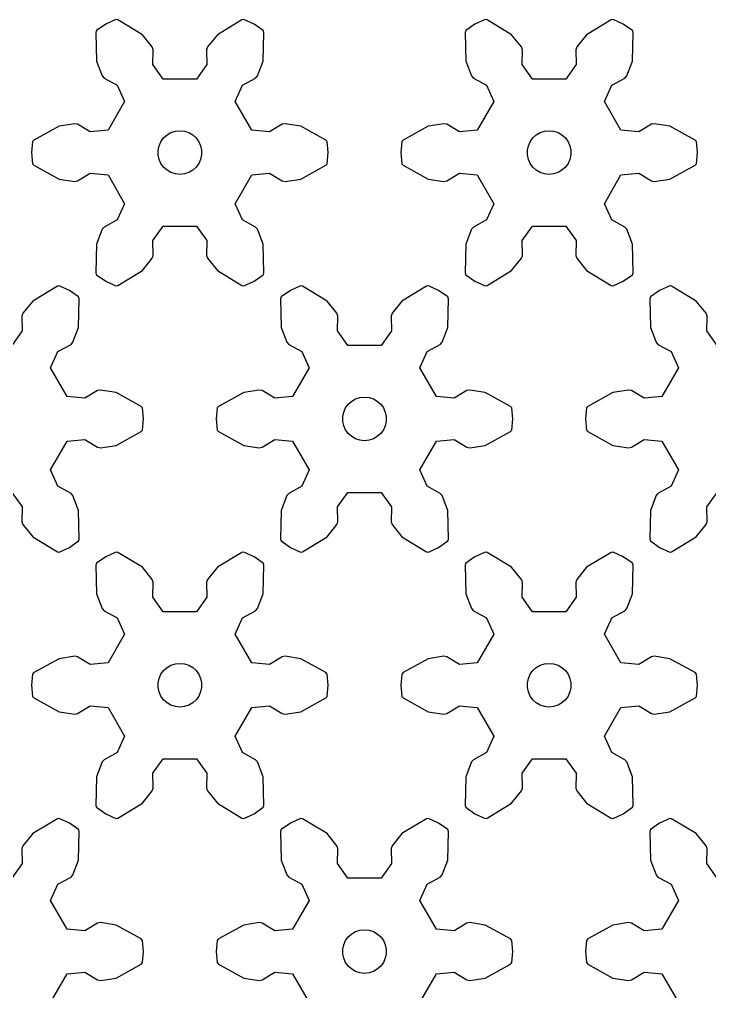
# Model space of a CAD drawing. Extents: x 0 to 198, y 0 to 238.
# Drawn here: x 49.9 to 97.3, y 171 to 237.8 of the extents above; entities that cross this region are included whole.
import ezdxf

# ---------------------------------------------------------------- set-up
doc = ezdxf.new("R2010")
doc.units = 0

msp = doc.modelspace()

# ---------------------------------------------------------------- linework, layer by layer
for p, q in [((56.529, 237.753), (55.837, 237.429)), ((56.663, 237.726), (56.529, 237.753)), ((58.354, 236.705), (56.663, 237.726)), ((65.196, 237.726), (63.505, 236.705)), ((65.33, 237.753), (65.196, 237.726)), ((66.023, 237.429), (65.33, 237.753)), ((81.901, 237.753), (81.208, 237.429)), ((82.035, 237.726), (81.901, 237.753)), ((83.726, 236.705), (82.035, 237.726)), ((90.568, 237.726), (88.877, 236.705)), ((90.702, 237.753), (90.568, 237.726)), ((91.394, 237.429), (90.702, 237.753)), ((55.21, 236.991), (55.166, 236.862)), ((55.837, 237.429), (55.21, 236.991)), ((66.649, 236.991), (66.023, 237.429)), ((66.693, 236.862), (66.649, 236.991)), ((80.582, 236.991), (80.538, 236.862)), ((81.208, 237.429), (80.582, 236.991)), ((92.021, 236.991), (91.394, 237.429)), ((92.065, 236.862), (92.021, 236.991)), ((55.166, 236.862), (55.205, 234.887)), ((59.035, 235.861), (58.354, 236.705)), ((63.505, 236.705), (62.824, 235.861)), ((66.654, 234.887), (66.693, 236.862)), ((80.538, 236.862), (80.577, 234.887)), ((84.407, 235.861), (83.726, 236.705)), ((88.877, 236.705), (88.196, 235.861)), ((92.026, 234.887), (92.065, 236.862)), ((59.099, 235.675), (59.035, 235.861)), ((59.079, 234.649), (59.099, 235.675)), ((62.824, 235.861), (62.76, 235.675)), ((62.76, 235.675), (62.781, 234.649)), ((84.471, 235.675), (84.407, 235.861)), ((84.45, 234.649), (84.471, 235.675)), ((88.196, 235.861), (88.132, 235.675)), ((88.132, 235.675), (88.152, 234.649)), ((55.205, 234.887), (55.596, 233.875)), ((59.791, 233.651), (59.079, 234.649)), ((62.781, 234.649), (62.068, 233.651)), ((66.263, 233.875), (66.654, 234.887)), ((80.577, 234.887), (80.968, 233.875)), ((85.163, 233.651), (84.45, 234.649)), ((88.152, 234.649), (87.44, 233.651)), ((91.635, 233.875), (92.026, 234.887)), ((55.596, 233.875), (55.725, 233.727)), ((55.725, 233.727), (56.624, 233.231)), ((62.068, 233.651), (59.791, 233.651)), ((65.235, 233.231), (66.135, 233.727)), ((66.135, 233.727), (66.263, 233.875)), ((80.968, 233.875), (81.096, 233.727)), ((81.096, 233.727), (81.996, 233.231)), ((87.44, 233.651), (85.163, 233.651)), ((90.607, 233.231), (91.506, 233.727)), ((91.506, 233.727), (91.635, 233.875)), ((56.624, 233.231), (57.132, 232.116)), ((64.728, 232.116), (65.235, 233.231)), ((81.996, 233.231), (82.503, 232.116)), ((90.099, 232.116), (90.607, 233.231)), ((57.132, 232.116), (55.993, 230.144)), ((65.866, 230.144), (64.728, 232.116)), ((82.503, 232.116), (81.365, 230.144)), ((91.238, 230.144), (90.099, 232.116)), ((52.629, 230.426), (50.9, 229.472)), ((53.702, 230.594), (52.629, 230.426)), ((53.894, 230.556), (53.702, 230.594)), ((54.773, 230.025), (53.894, 230.556)), ((67.965, 230.556), (67.086, 230.025)), ((68.157, 230.594), (67.965, 230.556)), ((69.23, 230.426), (68.157, 230.594)), ((70.959, 229.472), (69.23, 230.426)), ((78.001, 230.426), (76.272, 229.472)), ((79.074, 230.594), (78.001, 230.426)), ((79.266, 230.556), (79.074, 230.594)), ((80.145, 230.025), (79.266, 230.556)), ((93.337, 230.556), (92.458, 230.025)), ((93.529, 230.594), (93.337, 230.556)), ((94.602, 230.426), (93.529, 230.594)), ((96.331, 229.472), (94.602, 230.426)), ((55.993, 230.144), (54.773, 230.025)), ((59.815, 229.612), (60.048, 229.822)), ((60.048, 229.822), (60.319, 229.979)), ((60.319, 229.979), (60.618, 230.075)), ((60.618, 230.075), (60.93, 230.108)), ((60.93, 230.108), (61.241, 230.075)), ((61.241, 230.075), (61.54, 229.979)), ((61.54, 229.979), (61.811, 229.822)), ((61.811, 229.822), (62.044, 229.612)), ((67.086, 230.025), (65.866, 230.144)), ((81.365, 230.144), (80.145, 230.025)), ((85.187, 229.612), (85.42, 229.822)), ((85.42, 229.822), (85.691, 229.979)), ((85.691, 229.979), (85.99, 230.075)), ((85.99, 230.075), (86.301, 230.108)), ((86.301, 230.108), (86.613, 230.075)), ((86.613, 230.075), (86.912, 229.979)), ((86.912, 229.979), (87.183, 229.822)), ((87.183, 229.822), (87.416, 229.612)), ((92.458, 230.025), (91.238, 230.144)), ((50.81, 229.37), (50.744, 228.608)), ((50.9, 229.472), (50.81, 229.37)), ((59.438, 228.765), (59.503, 229.072)), ((59.503, 229.072), (59.631, 229.358)), ((59.631, 229.358), (59.815, 229.612)), ((62.044, 229.612), (62.229, 229.358)), ((62.229, 229.358), (62.356, 229.072)), ((62.356, 229.072), (62.421, 228.765)), ((71.049, 229.37), (70.959, 229.472)), ((71.115, 228.608), (71.049, 229.37)), ((76.182, 229.37), (76.115, 228.608)), ((76.272, 229.472), (76.182, 229.37)), ((84.81, 228.765), (84.875, 229.072)), ((84.875, 229.072), (85.002, 229.358)), ((85.002, 229.358), (85.187, 229.612)), ((87.416, 229.612), (87.6, 229.358)), ((87.6, 229.358), (87.728, 229.072)), ((87.728, 229.072), (87.793, 228.765)), ((96.421, 229.37), (96.331, 229.472)), ((96.487, 228.608), (96.421, 229.37)), ((50.744, 228.608), (50.81, 227.847)), ((59.438, 228.451), (59.438, 228.765)), ((59.503, 228.145), (59.438, 228.451)), ((62.421, 228.451), (62.356, 228.145)), ((62.421, 228.765), (62.421, 228.451)), ((71.049, 227.847), (71.115, 228.608)), ((76.115, 228.608), (76.182, 227.847)), ((84.81, 228.451), (84.81, 228.765)), ((84.875, 228.145), (84.81, 228.451)), ((87.793, 228.451), (87.728, 228.145)), ((87.793, 228.765), (87.793, 228.451)), ((96.421, 227.847), (96.487, 228.608)), ((50.81, 227.847), (50.9, 227.744)), ((50.9, 227.744), (52.629, 226.79)), ((59.631, 227.858), (59.503, 228.145)), ((59.815, 227.605), (59.631, 227.858)), ((62.229, 227.858), (62.044, 227.605)), ((62.356, 228.145), (62.229, 227.858)), ((69.23, 226.79), (70.959, 227.744)), ((70.959, 227.744), (71.049, 227.847)), ((76.182, 227.847), (76.272, 227.744)), ((76.272, 227.744), (78.001, 226.79)), ((85.002, 227.858), (84.875, 228.145)), ((85.187, 227.605), (85.002, 227.858)), ((87.6, 227.858), (87.416, 227.605)), ((87.728, 228.145), (87.6, 227.858)), ((94.602, 226.79), (96.331, 227.744)), ((96.331, 227.744), (96.421, 227.847)), ((53.894, 226.66), (54.773, 227.191)), ((54.773, 227.191), (55.993, 227.073)), ((55.993, 227.073), (57.132, 225.101)), ((60.048, 227.395), (59.815, 227.605)), ((60.319, 227.238), (60.048, 227.395)), ((60.618, 227.141), (60.319, 227.238)), ((60.93, 227.108), (60.618, 227.141)), ((61.241, 227.141), (60.93, 227.108)), ((61.54, 227.238), (61.241, 227.141)), ((61.811, 227.395), (61.54, 227.238)), ((62.044, 227.605), (61.811, 227.395)), ((64.728, 225.101), (65.866, 227.073)), ((65.866, 227.073), (67.086, 227.191)), ((67.086, 227.191), (67.965, 226.66)), ((79.266, 226.66), (80.145, 227.191)), ((80.145, 227.191), (81.365, 227.073)), ((81.365, 227.073), (82.503, 225.101)), ((85.42, 227.395), (85.187, 227.605)), ((85.691, 227.238), (85.42, 227.395)), ((85.99, 227.141), (85.691, 227.238)), ((86.301, 227.108), (85.99, 227.141)), ((86.613, 227.141), (86.301, 227.108)), ((86.912, 227.238), (86.613, 227.141)), ((87.183, 227.395), (86.912, 227.238)), ((87.416, 227.605), (87.183, 227.395)), ((90.099, 225.101), (91.238, 227.073)), ((91.238, 227.073), (92.458, 227.191)), ((92.458, 227.191), (93.337, 226.66)), ((52.629, 226.79), (53.702, 226.622)), ((53.702, 226.622), (53.894, 226.66)), ((67.965, 226.66), (68.157, 226.622)), ((68.157, 226.622), (69.23, 226.79)), ((78.001, 226.79), (79.074, 226.622)), ((79.074, 226.622), (79.266, 226.66)), ((93.337, 226.66), (93.529, 226.622)), ((93.529, 226.622), (94.602, 226.79)), ((57.132, 225.101), (56.624, 223.985)), ((65.235, 223.985), (64.728, 225.101)), ((82.503, 225.101), (81.996, 223.985)), ((90.607, 223.985), (90.099, 225.101)), ((56.624, 223.985), (55.725, 223.489)), ((66.135, 223.489), (65.235, 223.985)), ((81.996, 223.985), (81.096, 223.489)), ((91.506, 223.489), (90.607, 223.985)), ((55.596, 223.342), (55.205, 222.329)), ((55.725, 223.489), (55.596, 223.342)), ((59.079, 222.568), (59.791, 223.565)), ((59.791, 223.565), (62.068, 223.565)), ((62.068, 223.565), (62.781, 222.568)), ((66.263, 223.342), (66.135, 223.489)), ((66.654, 222.329), (66.263, 223.342)), ((80.968, 223.342), (80.577, 222.329)), ((81.096, 223.489), (80.968, 223.342)), ((84.45, 222.568), (85.163, 223.565)), ((85.163, 223.565), (87.44, 223.565)), ((87.44, 223.565), (88.152, 222.568)), ((91.635, 223.342), (91.506, 223.489)), ((92.026, 222.329), (91.635, 223.342)), ((55.205, 222.329), (55.166, 220.354)), ((59.099, 221.541), (59.079, 222.568)), ((62.781, 222.568), (62.76, 221.541)), ((66.693, 220.354), (66.654, 222.329)), ((80.577, 222.329), (80.538, 220.354)), ((84.471, 221.541), (84.45, 222.568)), ((88.152, 222.568), (88.132, 221.541)), ((92.065, 220.354), (92.026, 222.329)), ((58.354, 220.511), (59.035, 221.356)), ((59.035, 221.356), (59.099, 221.541)), ((62.76, 221.541), (62.824, 221.356)), ((62.824, 221.356), (63.505, 220.511)), ((83.726, 220.511), (84.407, 221.356)), ((84.407, 221.356), (84.471, 221.541)), ((88.132, 221.541), (88.196, 221.356)), ((88.196, 221.356), (88.877, 220.511)), ((55.166, 220.354), (55.21, 220.225)), ((56.663, 219.49), (58.354, 220.511)), ((63.505, 220.511), (65.196, 219.49)), ((66.649, 220.225), (66.693, 220.354)), ((80.538, 220.354), (80.582, 220.225)), ((82.035, 219.49), (83.726, 220.511)), ((88.877, 220.511), (90.568, 219.49)), ((92.021, 220.225), (92.065, 220.354)), ((55.21, 220.225), (55.837, 219.787)), ((55.837, 219.787), (56.529, 219.464)), ((65.33, 219.464), (66.023, 219.787)), ((66.023, 219.787), (66.649, 220.225)), ((80.582, 220.225), (81.208, 219.787)), ((81.208, 219.787), (81.901, 219.464)), ((90.702, 219.464), (91.394, 219.787)), ((91.394, 219.787), (92.021, 220.225)), ((52.51, 219.438), (50.819, 218.417)), ((52.644, 219.464), (52.51, 219.438)), ((53.337, 219.141), (52.644, 219.464)), ((53.963, 218.702), (53.337, 219.141)), ((56.529, 219.464), (56.663, 219.49)), ((65.196, 219.49), (65.33, 219.464)), ((68.523, 219.141), (67.896, 218.702)), ((69.215, 219.464), (68.523, 219.141)), ((69.349, 219.438), (69.215, 219.464)), ((71.04, 218.417), (69.349, 219.438)), ((77.882, 219.438), (76.191, 218.417)), ((78.016, 219.464), (77.882, 219.438)), ((78.708, 219.141), (78.016, 219.464)), ((79.335, 218.702), (78.708, 219.141)), ((81.901, 219.464), (82.035, 219.49)), ((90.568, 219.49), (90.702, 219.464)), ((93.894, 219.141), (93.268, 218.702)), ((94.587, 219.464), (93.894, 219.141)), ((94.721, 219.438), (94.587, 219.464)), ((96.412, 218.417), (94.721, 219.438)), ((50.819, 218.417), (50.138, 217.572)), ((54.007, 218.574), (53.963, 218.702)), ((53.968, 216.599), (54.007, 218.574)), ((67.896, 218.702), (67.852, 218.574)), ((67.852, 218.574), (67.891, 216.599)), ((71.721, 217.572), (71.04, 218.417)), ((76.191, 218.417), (75.51, 217.572)), ((79.379, 218.574), (79.335, 218.702)), ((79.34, 216.599), (79.379, 218.574)), ((93.268, 218.702), (93.224, 218.574)), ((93.224, 218.574), (93.263, 216.599)), ((97.093, 217.572), (96.412, 218.417)), ((50.138, 217.572), (50.075, 217.387)), ((50.075, 217.387), (50.095, 216.36)), ((71.785, 217.387), (71.721, 217.572)), ((71.765, 216.36), (71.785, 217.387)), ((75.51, 217.572), (75.446, 217.387)), ((75.446, 217.387), (75.466, 216.36)), ((97.156, 217.387), (97.093, 217.572)), ((97.136, 216.36), (97.156, 217.387)), ((50.095, 216.36), (49.382, 215.363)), ((53.577, 215.586), (53.968, 216.599)), ((67.891, 216.599), (68.282, 215.586)), ((72.477, 215.363), (71.765, 216.36)), ((75.466, 216.36), (74.754, 215.363)), ((78.949, 215.586), (79.34, 216.599)), ((93.263, 216.599), (93.654, 215.586)), ((97.849, 215.363), (97.136, 216.36)), ((52.549, 214.943), (53.449, 215.439)), ((53.449, 215.439), (53.577, 215.586)), ((68.282, 215.586), (68.411, 215.439)), ((68.411, 215.439), (69.31, 214.943)), ((74.754, 215.363), (72.477, 215.363)), ((77.921, 214.943), (78.82, 215.439)), ((78.82, 215.439), (78.949, 215.586)), ((93.654, 215.586), (93.782, 215.439)), ((93.782, 215.439), (94.682, 214.943)), ((52.042, 213.827), (52.549, 214.943)), ((69.31, 214.943), (69.817, 213.827)), ((77.414, 213.827), (77.921, 214.943)), ((94.682, 214.943), (95.189, 213.827)), ((53.18, 211.855), (52.042, 213.827)), ((69.817, 213.827), (68.679, 211.855)), ((78.552, 211.855), (77.414, 213.827)), ((95.189, 213.827), (94.051, 211.855)), ((55.471, 212.305), (55.28, 212.268)), ((56.544, 212.138), (55.471, 212.305)), ((66.388, 212.305), (65.315, 212.138)), ((66.58, 212.268), (66.388, 212.305)), ((80.843, 212.305), (80.651, 212.268)), ((81.916, 212.138), (80.843, 212.305)), ((91.76, 212.305), (90.687, 212.138)), ((91.951, 212.268), (91.76, 212.305)), ((54.4, 211.737), (53.18, 211.855)), ((55.28, 212.268), (54.4, 211.737)), ((58.273, 211.184), (56.544, 212.138)), ((65.315, 212.138), (63.586, 211.184)), ((67.459, 211.737), (66.58, 212.268)), ((68.679, 211.855), (67.459, 211.737)), ((72.734, 211.533), (73.005, 211.69)), ((73.005, 211.69), (73.304, 211.787)), ((73.304, 211.787), (73.615, 211.82)), ((73.615, 211.82), (73.927, 211.787)), ((73.927, 211.787), (74.226, 211.69)), ((74.226, 211.69), (74.497, 211.533)), ((79.772, 211.737), (78.552, 211.855)), ((80.651, 212.268), (79.772, 211.737)), ((83.645, 211.184), (81.916, 212.138)), ((90.687, 212.138), (88.958, 211.184)), ((92.831, 211.737), (91.951, 212.268)), ((94.051, 211.855), (92.831, 211.737)), ((58.363, 211.081), (58.273, 211.184)), ((58.43, 210.32), (58.363, 211.081)), ((63.496, 211.081), (63.43, 210.32)), ((63.586, 211.184), (63.496, 211.081)), ((72.189, 210.783), (72.316, 211.07)), ((72.316, 211.07), (72.501, 211.323)), ((72.501, 211.323), (72.734, 211.533)), ((74.497, 211.533), (74.73, 211.323)), ((74.73, 211.323), (74.915, 211.07)), ((74.915, 211.07), (75.042, 210.783)), ((83.735, 211.081), (83.645, 211.184)), ((83.801, 210.32), (83.735, 211.081)), ((88.868, 211.081), (88.801, 210.32)), ((88.958, 211.184), (88.868, 211.081)), ((58.363, 209.558), (58.43, 210.32)), ((63.43, 210.32), (63.496, 209.558)), ((72.124, 210.476), (72.189, 210.783)), ((72.124, 210.163), (72.124, 210.476)), ((75.042, 210.783), (75.107, 210.476)), ((75.107, 210.476), (75.107, 210.163)), ((83.735, 209.558), (83.801, 210.32)), ((88.801, 210.32), (88.868, 209.558)), ((72.189, 209.856), (72.124, 210.163)), ((72.316, 209.57), (72.189, 209.856)), ((75.042, 209.856), (74.915, 209.57)), ((75.107, 210.163), (75.042, 209.856)), ((56.544, 208.501), (58.273, 209.455)), ((58.273, 209.455), (58.363, 209.558)), ((63.496, 209.558), (63.586, 209.455)), ((63.586, 209.455), (65.315, 208.501)), ((72.501, 209.316), (72.316, 209.57)), ((72.734, 209.106), (72.501, 209.316)), ((73.005, 208.949), (72.734, 209.106)), ((73.304, 208.852), (73.005, 208.949)), ((74.226, 208.949), (73.927, 208.852)), ((74.497, 209.106), (74.226, 208.949)), ((74.73, 209.316), (74.497, 209.106)), ((74.915, 209.57), (74.73, 209.316)), ((81.916, 208.501), (83.645, 209.455)), ((83.645, 209.455), (83.735, 209.558)), ((88.868, 209.558), (88.958, 209.455)), ((88.958, 209.455), (90.687, 208.501)), ((52.042, 206.812), (53.18, 208.784)), ((53.18, 208.784), (54.4, 208.902)), ((54.4, 208.902), (55.28, 208.372)), ((55.28, 208.372), (55.471, 208.334)), ((55.471, 208.334), (56.544, 208.501)), ((65.315, 208.501), (66.388, 208.334)), ((66.388, 208.334), (66.58, 208.372)), ((66.58, 208.372), (67.459, 208.902)), ((67.459, 208.902), (68.679, 208.784)), ((68.679, 208.784), (69.817, 206.812)), ((73.615, 208.82), (73.304, 208.852)), ((73.927, 208.852), (73.615, 208.82)), ((77.414, 206.812), (78.552, 208.784)), ((78.552, 208.784), (79.772, 208.902)), ((79.772, 208.902), (80.651, 208.372)), ((80.651, 208.372), (80.843, 208.334)), ((80.843, 208.334), (81.916, 208.501)), ((90.687, 208.501), (91.76, 208.334)), ((91.76, 208.334), (91.951, 208.372)), ((91.951, 208.372), (92.831, 208.902)), ((92.831, 208.902), (94.051, 208.784)), ((94.051, 208.784), (95.189, 206.812)), ((52.549, 205.696), (52.042, 206.812)), ((69.817, 206.812), (69.31, 205.696)), ((77.921, 205.696), (77.414, 206.812)), ((95.189, 206.812), (94.682, 205.696)), ((53.449, 205.2), (52.549, 205.696)), ((69.31, 205.696), (68.411, 205.2)), ((78.82, 205.2), (77.921, 205.696)), ((94.682, 205.696), (93.782, 205.2)), ((49.382, 205.277), (50.095, 204.279)), ((53.577, 205.053), (53.449, 205.2)), ((53.968, 204.04), (53.577, 205.053)), ((68.282, 205.053), (67.891, 204.04)), ((68.411, 205.2), (68.282, 205.053)), ((71.765, 204.279), (72.477, 205.277)), ((72.477, 205.277), (74.754, 205.277)), ((74.754, 205.277), (75.466, 204.279)), ((78.949, 205.053), (78.82, 205.2)), ((79.34, 204.04), (78.949, 205.053)), ((93.654, 205.053), (93.263, 204.04)), ((93.782, 205.2), (93.654, 205.053)), ((97.136, 204.279), (97.849, 205.277)), ((50.095, 204.279), (50.075, 203.252)), ((71.785, 203.252), (71.765, 204.279)), ((75.466, 204.279), (75.446, 203.252)), ((97.156, 203.252), (97.136, 204.279)), ((54.007, 202.066), (53.968, 204.04)), ((67.891, 204.04), (67.852, 202.066)), ((79.379, 202.066), (79.34, 204.04)), ((93.263, 204.04), (93.224, 202.066)), ((50.075, 203.252), (50.138, 203.067)), ((50.138, 203.067), (50.819, 202.222)), ((71.04, 202.222), (71.721, 203.067)), ((71.721, 203.067), (71.785, 203.252)), ((75.446, 203.252), (75.51, 203.067)), ((75.51, 203.067), (76.191, 202.222)), ((96.412, 202.222), (97.093, 203.067)), ((97.093, 203.067), (97.156, 203.252)), ((50.819, 202.222), (52.51, 201.201)), ((53.337, 201.498), (53.963, 201.937)), ((53.963, 201.937), (54.007, 202.066)), ((67.852, 202.066), (67.896, 201.937)), ((67.896, 201.937), (68.523, 201.498)), ((69.349, 201.201), (71.04, 202.222)), ((76.191, 202.222), (77.882, 201.201)), ((78.708, 201.498), (79.335, 201.937)), ((79.335, 201.937), (79.379, 202.066)), ((93.224, 202.066), (93.268, 201.937)), ((93.268, 201.937), (93.894, 201.498)), ((94.721, 201.201), (96.412, 202.222)), ((52.51, 201.201), (52.644, 201.175)), ((52.644, 201.175), (53.337, 201.498)), ((56.529, 201.175), (55.837, 200.852)), ((56.663, 201.149), (56.529, 201.175)), ((58.354, 200.128), (56.663, 201.149)), ((65.196, 201.149), (63.505, 200.128)), ((65.33, 201.175), (65.196, 201.149)), ((66.023, 200.852), (65.33, 201.175)), ((68.523, 201.498), (69.215, 201.175)), ((69.215, 201.175), (69.349, 201.201)), ((77.882, 201.201), (78.016, 201.175)), ((78.016, 201.175), (78.708, 201.498)), ((81.901, 201.175), (81.208, 200.852)), ((82.035, 201.149), (81.901, 201.175)), ((83.726, 200.128), (82.035, 201.149)), ((90.568, 201.149), (88.877, 200.128)), ((90.702, 201.175), (90.568, 201.149)), ((91.394, 200.852), (90.702, 201.175)), ((93.894, 201.498), (94.587, 201.175)), ((94.587, 201.175), (94.721, 201.201)), ((55.21, 200.414), (55.166, 200.285)), ((55.166, 200.285), (55.205, 198.31)), ((55.837, 200.852), (55.21, 200.414)), ((66.649, 200.414), (66.023, 200.852)), ((66.693, 200.285), (66.649, 200.414)), ((66.654, 198.31), (66.693, 200.285)), ((80.582, 200.414), (80.538, 200.285)), ((80.538, 200.285), (80.577, 198.31)), ((81.208, 200.852), (80.582, 200.414)), ((92.021, 200.414), (91.394, 200.852)), ((92.065, 200.285), (92.021, 200.414)), ((92.026, 198.31), (92.065, 200.285)), ((59.035, 199.283), (58.354, 200.128)), ((63.505, 200.128), (62.824, 199.283)), ((84.407, 199.283), (83.726, 200.128)), ((88.877, 200.128), (88.196, 199.283)), ((59.099, 199.098), (59.035, 199.283)), ((59.079, 198.071), (59.099, 199.098)), ((62.824, 199.283), (62.76, 199.098)), ((62.76, 199.098), (62.781, 198.071)), ((84.471, 199.098), (84.407, 199.283)), ((84.45, 198.071), (84.471, 199.098)), ((88.196, 199.283), (88.132, 199.098)), ((88.132, 199.098), (88.152, 198.071)), ((55.205, 198.31), (55.596, 197.298)), ((66.263, 197.298), (66.654, 198.31)), ((80.577, 198.31), (80.968, 197.298)), ((91.635, 197.298), (92.026, 198.31)), ((59.791, 197.074), (59.079, 198.071)), ((62.781, 198.071), (62.068, 197.074)), ((85.163, 197.074), (84.45, 198.071)), ((88.152, 198.071), (87.44, 197.074)), ((55.596, 197.298), (55.725, 197.15)), ((55.725, 197.15), (56.624, 196.654)), ((62.068, 197.074), (59.791, 197.074)), ((65.235, 196.654), (66.135, 197.15)), ((66.135, 197.15), (66.263, 197.298)), ((80.968, 197.298), (81.096, 197.15)), ((81.096, 197.15), (81.996, 196.654)), ((87.44, 197.074), (85.163, 197.074)), ((90.607, 196.654), (91.506, 197.15)), ((91.506, 197.15), (91.635, 197.298)), ((56.624, 196.654), (57.132, 195.538)), ((64.728, 195.538), (65.235, 196.654)), ((81.996, 196.654), (82.503, 195.538)), ((90.099, 195.538), (90.607, 196.654)), ((57.132, 195.538), (55.993, 193.566)), ((65.866, 193.566), (64.728, 195.538)), ((82.503, 195.538), (81.365, 193.566)), ((91.238, 193.566), (90.099, 195.538)), ((52.629, 193.849), (50.9, 192.895)), ((53.702, 194.017), (52.629, 193.849)), ((53.894, 193.979), (53.702, 194.017)), ((54.773, 193.448), (53.894, 193.979)), ((67.965, 193.979), (67.086, 193.448)), ((68.157, 194.017), (67.965, 193.979)), ((69.23, 193.849), (68.157, 194.017)), ((70.959, 192.895), (69.23, 193.849)), ((78.001, 193.849), (76.272, 192.895)), ((79.074, 194.017), (78.001, 193.849)), ((79.266, 193.979), (79.074, 194.017)), ((80.145, 193.448), (79.266, 193.979)), ((93.337, 193.979), (92.458, 193.448)), ((93.529, 194.017), (93.337, 193.979)), ((94.602, 193.849), (93.529, 194.017)), ((96.331, 192.895), (94.602, 193.849)), ((55.993, 193.566), (54.773, 193.448)), ((59.631, 192.781), (59.815, 193.035)), ((59.815, 193.035), (60.048, 193.244)), ((60.048, 193.244), (60.319, 193.401)), ((60.319, 193.401), (60.618, 193.498)), ((60.618, 193.498), (60.93, 193.531)), ((60.93, 193.531), (61.241, 193.498)), ((61.241, 193.498), (61.54, 193.401)), ((61.54, 193.401), (61.811, 193.244)), ((61.811, 193.244), (62.044, 193.035)), ((62.044, 193.035), (62.229, 192.781)), ((67.086, 193.448), (65.866, 193.566)), ((81.365, 193.566), (80.145, 193.448)), ((85.002, 192.781), (85.187, 193.035)), ((85.187, 193.035), (85.42, 193.244)), ((85.42, 193.244), (85.691, 193.401)), ((85.691, 193.401), (85.99, 193.498)), ((85.99, 193.498), (86.301, 193.531)), ((86.301, 193.531), (86.613, 193.498)), ((86.613, 193.498), (86.912, 193.401)), ((86.912, 193.401), (87.183, 193.244)), ((87.183, 193.244), (87.416, 193.035)), ((87.416, 193.035), (87.6, 192.781)), ((92.458, 193.448), (91.238, 193.566)), ((50.81, 192.792), (50.744, 192.031)), ((50.9, 192.895), (50.81, 192.792)), ((59.438, 192.188), (59.503, 192.494)), ((59.503, 192.494), (59.631, 192.781)), ((62.229, 192.781), (62.356, 192.494)), ((62.356, 192.494), (62.421, 192.188)), ((71.049, 192.792), (70.959, 192.895)), ((71.115, 192.031), (71.049, 192.792)), ((76.182, 192.792), (76.115, 192.031)), ((76.272, 192.895), (76.182, 192.792)), ((84.81, 192.188), (84.875, 192.494)), ((84.875, 192.494), (85.002, 192.781)), ((87.6, 192.781), (87.728, 192.494)), ((87.728, 192.494), (87.793, 192.188)), ((96.421, 192.792), (96.331, 192.895)), ((96.487, 192.031), (96.421, 192.792)), ((50.744, 192.031), (50.81, 191.269)), ((59.438, 191.874), (59.438, 192.188)), ((59.503, 191.567), (59.438, 191.874)), ((62.421, 191.874), (62.356, 191.567)), ((62.421, 192.188), (62.421, 191.874)), ((71.049, 191.269), (71.115, 192.031)), ((76.115, 192.031), (76.182, 191.269)), ((84.81, 191.874), (84.81, 192.188)), ((84.875, 191.567), (84.81, 191.874)), ((87.793, 191.874), (87.728, 191.567)), ((87.793, 192.188), (87.793, 191.874)), ((96.421, 191.269), (96.487, 192.031)), ((50.81, 191.269), (50.9, 191.167)), ((50.9, 191.167), (52.629, 190.213)), ((59.631, 191.281), (59.503, 191.567)), ((59.815, 191.027), (59.631, 191.281)), ((60.048, 190.817), (59.815, 191.027)), ((62.044, 191.027), (61.811, 190.817)), ((62.229, 191.281), (62.044, 191.027)), ((62.356, 191.567), (62.229, 191.281)), ((69.23, 190.213), (70.959, 191.167)), ((70.959, 191.167), (71.049, 191.269)), ((76.182, 191.269), (76.272, 191.167)), ((76.272, 191.167), (78.001, 190.213)), ((85.002, 191.281), (84.875, 191.567)), ((85.187, 191.027), (85.002, 191.281)), ((85.42, 190.817), (85.187, 191.027)), ((87.416, 191.027), (87.183, 190.817)), ((87.6, 191.281), (87.416, 191.027)), ((87.728, 191.567), (87.6, 191.281)), ((94.602, 190.213), (96.331, 191.167)), ((96.331, 191.167), (96.421, 191.269)), ((53.894, 190.083), (54.773, 190.614)), ((54.773, 190.614), (55.993, 190.495)), ((55.993, 190.495), (57.132, 188.523)), ((60.319, 190.661), (60.048, 190.817)), ((60.618, 190.564), (60.319, 190.661)), ((60.93, 190.531), (60.618, 190.564)), ((61.241, 190.564), (60.93, 190.531)), ((61.54, 190.661), (61.241, 190.564)), ((61.811, 190.817), (61.54, 190.661)), ((64.728, 188.523), (65.866, 190.495)), ((65.866, 190.495), (67.086, 190.614)), ((67.086, 190.614), (67.965, 190.083)), ((79.266, 190.083), (80.145, 190.614)), ((80.145, 190.614), (81.365, 190.495)), ((81.365, 190.495), (82.503, 188.523)), ((85.691, 190.661), (85.42, 190.817)), ((85.99, 190.564), (85.691, 190.661)), ((86.301, 190.531), (85.99, 190.564)), ((86.613, 190.564), (86.301, 190.531)), ((86.912, 190.661), (86.613, 190.564)), ((87.183, 190.817), (86.912, 190.661)), ((90.099, 188.523), (91.238, 190.495)), ((91.238, 190.495), (92.458, 190.614)), ((92.458, 190.614), (93.337, 190.083)), ((52.629, 190.213), (53.702, 190.045)), ((53.702, 190.045), (53.894, 190.083)), ((67.965, 190.083), (68.157, 190.045)), ((68.157, 190.045), (69.23, 190.213)), ((78.001, 190.213), (79.074, 190.045)), ((79.074, 190.045), (79.266, 190.083)), ((93.337, 190.083), (93.529, 190.045)), ((93.529, 190.045), (94.602, 190.213)), ((57.132, 188.523), (56.624, 187.408)), ((65.235, 187.408), (64.728, 188.523)), ((82.503, 188.523), (81.996, 187.408)), ((90.607, 187.408), (90.099, 188.523)), ((56.624, 187.408), (55.725, 186.912)), ((59.079, 185.991), (59.791, 186.988)), ((59.791, 186.988), (62.068, 186.988)), ((62.068, 186.988), (62.781, 185.991)), ((66.135, 186.912), (65.235, 187.408)), ((81.996, 187.408), (81.096, 186.912)), ((84.45, 185.991), (85.163, 186.988)), ((85.163, 186.988), (87.44, 186.988)), ((87.44, 186.988), (88.152, 185.991)), ((91.506, 186.912), (90.607, 187.408)), ((55.596, 186.764), (55.205, 185.752)), ((55.725, 186.912), (55.596, 186.764)), ((66.263, 186.764), (66.135, 186.912)), ((66.654, 185.752), (66.263, 186.764)), ((80.968, 186.764), (80.577, 185.752)), ((81.096, 186.912), (80.968, 186.764)), ((91.635, 186.764), (91.506, 186.912)), ((92.026, 185.752), (91.635, 186.764)), ((55.205, 185.752), (55.166, 183.777)), ((59.099, 184.964), (59.079, 185.991)), ((62.781, 185.991), (62.76, 184.964)), ((66.693, 183.777), (66.654, 185.752)), ((80.577, 185.752), (80.538, 183.777)), ((84.471, 184.964), (84.45, 185.991)), ((88.152, 185.991), (88.132, 184.964)), ((92.065, 183.777), (92.026, 185.752)), ((59.035, 184.779), (59.099, 184.964)), ((62.76, 184.964), (62.824, 184.779)), ((84.407, 184.779), (84.471, 184.964)), ((88.132, 184.964), (88.196, 184.779)), ((58.354, 183.934), (59.035, 184.779)), ((62.824, 184.779), (63.505, 183.934)), ((83.726, 183.934), (84.407, 184.779)), ((88.196, 184.779), (88.877, 183.934)), ((55.166, 183.777), (55.21, 183.648)), ((55.21, 183.648), (55.837, 183.21)), ((56.663, 182.913), (58.354, 183.934)), ((63.505, 183.934), (65.196, 182.913)), ((66.023, 183.21), (66.649, 183.648)), ((66.649, 183.648), (66.693, 183.777)), ((80.538, 183.777), (80.582, 183.648)), ((80.582, 183.648), (81.208, 183.21)), ((82.035, 182.913), (83.726, 183.934)), ((88.877, 183.934), (90.568, 182.913)), ((91.394, 183.21), (92.021, 183.648)), ((92.021, 183.648), (92.065, 183.777)), ((55.837, 183.21), (56.529, 182.887)), ((65.33, 182.887), (66.023, 183.21)), ((81.208, 183.21), (81.901, 182.887)), ((90.702, 182.887), (91.394, 183.21)), ((52.51, 182.86), (50.819, 181.84)), ((52.644, 182.887), (52.51, 182.86)), ((53.337, 182.564), (52.644, 182.887)), ((53.963, 182.125), (53.337, 182.564)), ((56.529, 182.887), (56.663, 182.913)), ((65.196, 182.913), (65.33, 182.887)), ((68.523, 182.564), (67.896, 182.125)), ((69.215, 182.887), (68.523, 182.564)), ((69.349, 182.86), (69.215, 182.887)), ((71.04, 181.84), (69.349, 182.86)), ((77.882, 182.86), (76.191, 181.84)), ((78.016, 182.887), (77.882, 182.86)), ((78.708, 182.564), (78.016, 182.887)), ((79.335, 182.125), (78.708, 182.564)), ((81.901, 182.887), (82.035, 182.913)), ((90.568, 182.913), (90.702, 182.887)), ((93.894, 182.564), (93.268, 182.125)), ((94.587, 182.887), (93.894, 182.564)), ((94.721, 182.86), (94.587, 182.887)), ((96.412, 181.84), (94.721, 182.86)), ((50.819, 181.84), (50.138, 180.995)), ((54.007, 181.996), (53.963, 182.125)), ((53.968, 180.021), (54.007, 181.996)), ((67.896, 182.125), (67.852, 181.996)), ((67.852, 181.996), (67.891, 180.021)), ((71.721, 180.995), (71.04, 181.84)), ((76.191, 181.84), (75.51, 180.995)), ((79.379, 181.996), (79.335, 182.125)), ((79.34, 180.021), (79.379, 181.996)), ((93.268, 182.125), (93.224, 181.996)), ((93.224, 181.996), (93.263, 180.021)), ((97.093, 180.995), (96.412, 181.84)), ((50.138, 180.995), (50.075, 180.809)), ((71.785, 180.809), (71.721, 180.995)), ((75.51, 180.995), (75.446, 180.809)), ((97.156, 180.809), (97.093, 180.995)), ((50.075, 180.809), (50.095, 179.783)), ((71.765, 179.783), (71.785, 180.809)), ((75.446, 180.809), (75.466, 179.783)), ((97.136, 179.783), (97.156, 180.809)), ((50.095, 179.783), (49.382, 178.785)), ((53.577, 179.009), (53.968, 180.021)), ((67.891, 180.021), (68.282, 179.009)), ((72.477, 178.785), (71.765, 179.783)), ((75.466, 179.783), (74.754, 178.785)), ((78.949, 179.009), (79.34, 180.021)), ((93.263, 180.021), (93.654, 179.009)), ((97.849, 178.785), (97.136, 179.783)), ((53.449, 178.861), (53.577, 179.009)), ((68.282, 179.009), (68.411, 178.861)), ((78.82, 178.861), (78.949, 179.009)), ((93.654, 179.009), (93.782, 178.861)), ((52.042, 177.25), (52.549, 178.365)), ((52.549, 178.365), (53.449, 178.861)), ((68.411, 178.861), (69.31, 178.365)), ((69.31, 178.365), (69.817, 177.25)), ((74.754, 178.785), (72.477, 178.785)), ((77.414, 177.25), (77.921, 178.365)), ((77.921, 178.365), (78.82, 178.861)), ((93.782, 178.861), (94.682, 178.365)), ((94.682, 178.365), (95.189, 177.25)), ((53.18, 175.278), (52.042, 177.25)), ((69.817, 177.25), (68.679, 175.278)), ((78.552, 175.278), (77.414, 177.25)), ((95.189, 177.25), (94.051, 175.278)), ((55.28, 175.69), (54.4, 175.159)), ((55.471, 175.728), (55.28, 175.69)), ((56.544, 175.56), (55.471, 175.728)), ((66.388, 175.728), (65.315, 175.56)), ((66.58, 175.69), (66.388, 175.728)), ((67.459, 175.159), (66.58, 175.69)), ((80.651, 175.69), (79.772, 175.159)), ((80.843, 175.728), (80.651, 175.69)), ((81.916, 175.56), (80.843, 175.728)), ((91.76, 175.728), (90.687, 175.56)), ((91.951, 175.69), (91.76, 175.728)), ((92.831, 175.159), (91.951, 175.69)), ((54.4, 175.159), (53.18, 175.278)), ((58.273, 174.606), (56.544, 175.56)), ((65.315, 175.56), (63.586, 174.606)), ((68.679, 175.278), (67.459, 175.159)), ((72.501, 174.746), (72.734, 174.956)), ((72.734, 174.956), (73.005, 175.113)), ((73.005, 175.113), (73.304, 175.209)), ((73.304, 175.209), (73.615, 175.242)), ((73.615, 175.242), (73.927, 175.209)), ((73.927, 175.209), (74.226, 175.113)), ((74.226, 175.113), (74.497, 174.956)), ((74.497, 174.956), (74.73, 174.746)), ((79.772, 175.159), (78.552, 175.278)), ((83.645, 174.606), (81.916, 175.56)), ((90.687, 175.56), (88.958, 174.606)), ((94.051, 175.278), (92.831, 175.159)), ((58.363, 174.504), (58.273, 174.606)), ((58.43, 173.742), (58.363, 174.504)), ((63.496, 174.504), (63.43, 173.742)), ((63.586, 174.606), (63.496, 174.504)), ((72.189, 174.206), (72.316, 174.492)), ((72.316, 174.492), (72.501, 174.746)), ((74.73, 174.746), (74.915, 174.492)), ((74.915, 174.492), (75.042, 174.206)), ((83.735, 174.504), (83.645, 174.606)), ((83.801, 173.742), (83.735, 174.504)), ((88.868, 174.504), (88.801, 173.742)), ((88.958, 174.606), (88.868, 174.504)), ((58.363, 172.981), (58.43, 173.742)), ((63.43, 173.742), (63.496, 172.981)), ((72.124, 173.899), (72.189, 174.206)), ((72.124, 173.585), (72.124, 173.899)), ((72.189, 173.279), (72.124, 173.585)), ((75.042, 174.206), (75.107, 173.899)), ((75.107, 173.585), (75.042, 173.279)), ((75.107, 173.899), (75.107, 173.585)), ((83.735, 172.981), (83.801, 173.742)), ((88.801, 173.742), (88.868, 172.981)), ((58.273, 172.878), (58.363, 172.981)), ((63.496, 172.981), (63.586, 172.878)), ((72.316, 172.992), (72.189, 173.279)), ((72.501, 172.739), (72.316, 172.992)), ((74.915, 172.992), (74.73, 172.739)), ((75.042, 173.279), (74.915, 172.992)), ((83.645, 172.878), (83.735, 172.981)), ((88.868, 172.981), (88.958, 172.878)), ((53.18, 172.207), (54.4, 172.325)), ((54.4, 172.325), (55.28, 171.794)), ((56.544, 171.924), (58.273, 172.878)), ((63.586, 172.878), (65.315, 171.924)), ((66.58, 171.794), (67.459, 172.325)), ((67.459, 172.325), (68.679, 172.207)), ((72.734, 172.529), (72.501, 172.739)), ((73.005, 172.372), (72.734, 172.529)), ((73.304, 172.275), (73.005, 172.372)), ((73.615, 172.242), (73.304, 172.275)), ((73.927, 172.275), (73.615, 172.242)), ((74.226, 172.372), (73.927, 172.275)), ((74.497, 172.529), (74.226, 172.372)), ((74.73, 172.739), (74.497, 172.529)), ((78.552, 172.207), (79.772, 172.325)), ((79.772, 172.325), (80.651, 171.794)), ((81.916, 171.924), (83.645, 172.878)), ((88.958, 172.878), (90.687, 171.924)), ((91.951, 171.794), (92.831, 172.325)), ((92.831, 172.325), (94.051, 172.207)), ((52.042, 170.235), (53.18, 172.207)), ((55.28, 171.794), (55.471, 171.757)), ((55.471, 171.757), (56.544, 171.924)), ((65.315, 171.924), (66.388, 171.757)), ((66.388, 171.757), (66.58, 171.794)), ((68.679, 172.207), (69.817, 170.235)), ((77.414, 170.235), (78.552, 172.207)), ((80.651, 171.794), (80.843, 171.757)), ((80.843, 171.757), (81.916, 171.924)), ((90.687, 171.924), (91.76, 171.757)), ((91.76, 171.757), (91.951, 171.794)), ((94.051, 172.207), (95.189, 170.235))]:
    msp.add_line(p, q)

doc.saveas('drawing.dxf')
